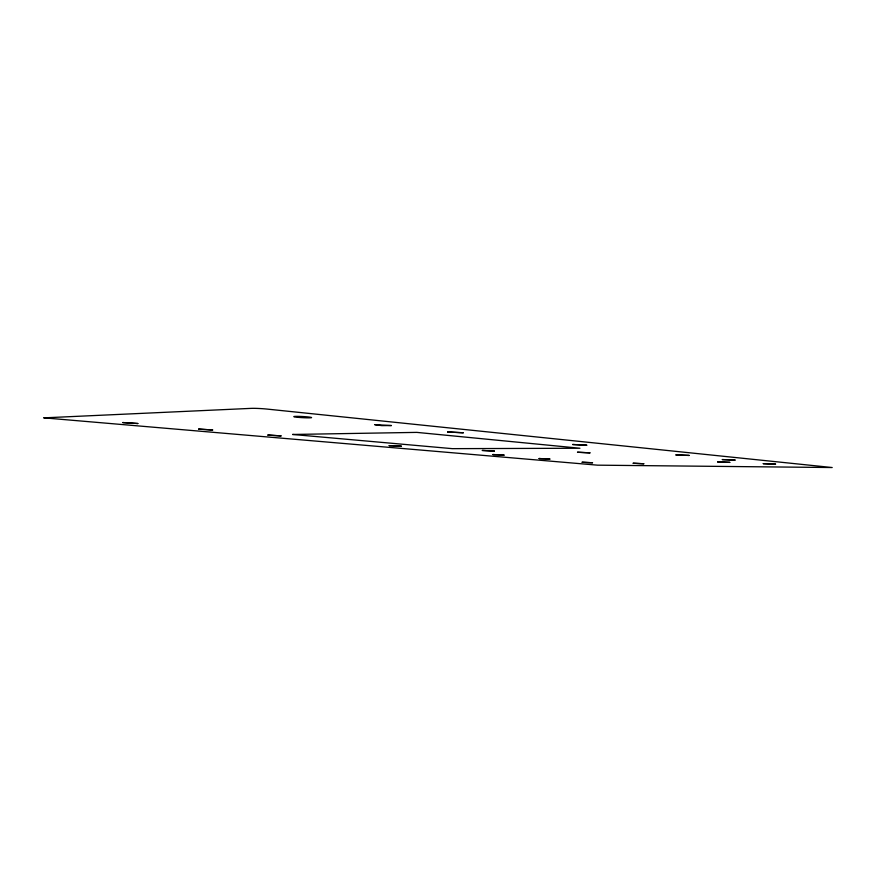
<?xml version="1.0" encoding="UTF-8"?>
<svg xmlns="http://www.w3.org/2000/svg" width="876" height="876" viewBox="0 0 876 876"><rect width="100%" height="100%" fill="white"/><g stroke="black" fill="none" stroke-linecap="round" stroke-linejoin="round"><path stroke-width="1.31" d="M675.954 454.929L689.138 455.432L675.954 454.929M374.862 424.685L381.783 425.626L391.441 425.55L374.862 424.685M292.639 434.463L452.312 448.654L579.934 448.249L416.79 432.383L292.639 434.463M43.888 417.852L597.542 465.167L832.2 467.532L266.83 409.059A11.3 0.766 3.3 0 0 251.084 408.369L43.888 417.852M389.196 445.621L401.416 446.234L389.196 445.621M717.63 461.904L729.774 462.375L717.63 461.904M722.35 459.571L735.052 460.064L722.35 459.571M447.636 431.967L463.262 432.777L447.636 431.967M763.27 463.667L775.545 464.138L763.27 463.667M122.826 422.56L137.839 423.524L122.826 422.56M482.347 450.45L494.338 451.052L482.347 450.45M492.827 454.545L504.039 455.104L492.827 454.545M198.622 429.098L212.638 429.996L198.622 429.098M572.696 444.493L586.723 445.205L572.696 444.493M539.09 458.531L549.854 459.068L539.09 458.531M577.525 452.235L589.953 452.859L577.525 452.235M267.881 435.065L281.032 435.909L267.881 435.065M582.157 462.243L592.515 462.758L582.157 462.243M633.195 463.24L643.783 463.765L633.195 463.24M297.468 417.283A8.913 0.569 3.1 0 0 311.56 417.644A8.913 0.569 3.1 0 0 299.099 416.385A8.913 0.569 3.1 0 0 297.468 417.283"/></g></svg>
